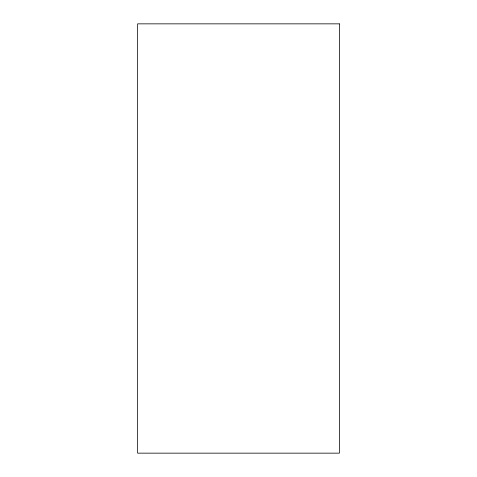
<?xml version="1.0" encoding="UTF-8"?>
<svg xmlns="http://www.w3.org/2000/svg" width="477" height="477" viewBox="0 0 477 477"><rect width="100%" height="100%" fill="white"/><g stroke="black" fill="none" stroke-linecap="round" stroke-linejoin="round"><path stroke-width="0.72" d="M339.385 23.85L137.614 23.85L137.614 453.15L339.385 453.15L339.385 23.85"/></g></svg>
